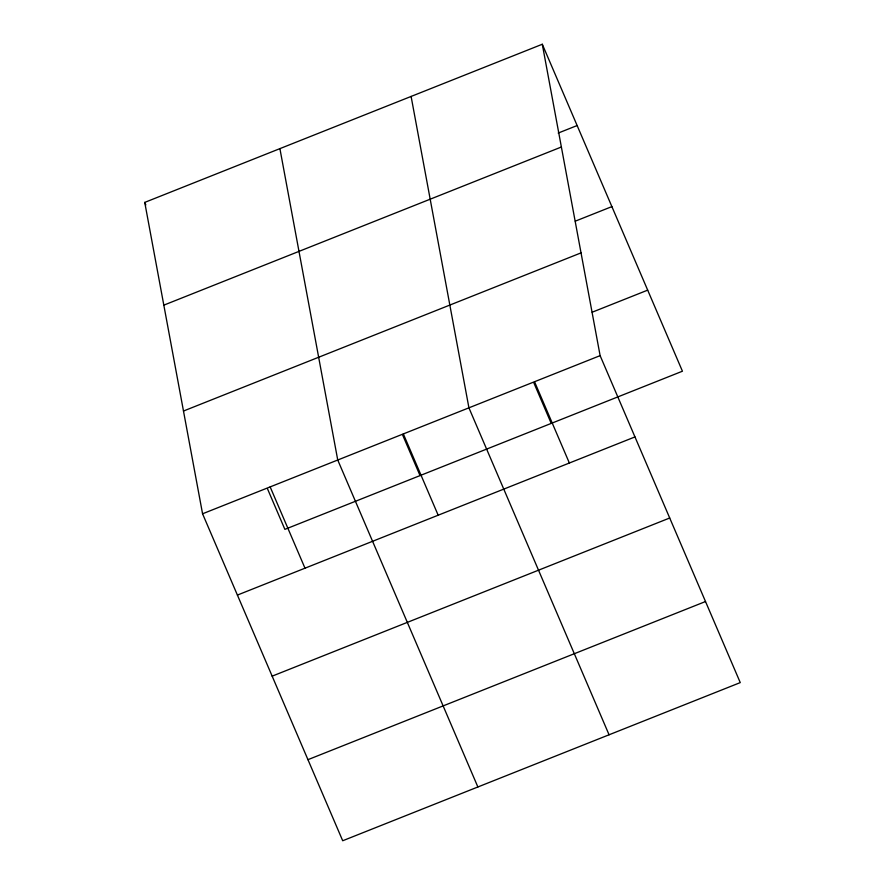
<?xml version="1.0" encoding="UTF-8"?>
<svg xmlns="http://www.w3.org/2000/svg" width="885" height="885" viewBox="0 0 885 885"><rect width="100%" height="100%" fill="white"/><g stroke="black" fill="none" stroke-linecap="round" stroke-linejoin="round"><path stroke-width="1.33" d="M542.295 44.25L600.119 355.637L740.258 682.6L342.705 840.75L202.565 513.787L144.742 202.399L542.295 44.25L682.435 371.213L284.881 529.363L267.502 488.819M558.214 133.06L577.131 125.537M163.825 305.148L561.378 147.01M575.294 221.161L611.878 206.614M183.483 411.027L581.036 252.878M592.176 312.217L647.676 290.147M202.565 513.787L600.119 355.637M237.412 595.074L634.965 436.924M272.16 676.151L669.713 518.002M307.958 759.673L705.511 601.534M534.529 381.734L569.365 463.021M533.865 382.862L551.233 423.406M609.068 734.793L468.928 407.83L411.105 96.443M403.339 433.927L438.175 515.214M402.675 435.055L420.043 475.588M477.878 786.986L337.738 460.012L279.903 148.625M270.157 486.905L304.993 568.192M144.742 202.399L145.826 204.933"/></g></svg>
